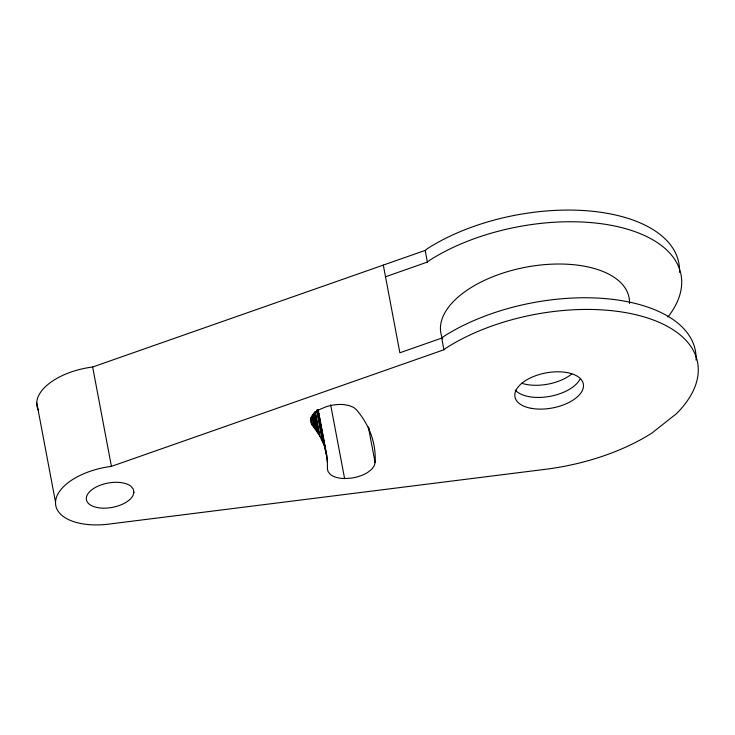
<?xml version="1.0" encoding="UTF-8"?>
<svg xmlns="http://www.w3.org/2000/svg" width="735" height="735" viewBox="0 0 735 735"><rect width="100%" height="100%" fill="white"/><g stroke="black" fill="none" stroke-linecap="round" stroke-linejoin="round"><path stroke-width="1.1" d="M375.107 462.609L375.227 459.421A268.551 137.509 -10.7 0 0 369.595 430.811L367.822 426.934A268.551 137.509 -10.7 0 0 356.613 409.919L353.691 407.438L349.447 405.637L344.164 404.636A24.126 12.357 -10.7 0 0 325.945 406.832L320.46 409.129A24.126 12.357 -10.7 0 0 310.822 418.592L310.611 421.881L312.017 424.876L319.33 435.102L324.245 445.63L327.286 458.98L327.47 469.353L328.168 471.741L330.41 474.479A24.117 12.348 -10.7 0 0 344.596 478.531L350.733 478.182A24.117 12.348 -10.7 0 0 367.73 472.384L371.634 469.307L374.143 465.972L375.107 462.609L368.354 426.888M38.275 409.974A55.318 28.325 -10.7 0 1 92.656 367.013L425.161 250.415L427.476 248.586A151.079 77.359 -10.7 0 1 590.738 211.101A151.079 77.359 -10.7 0 1 679.48 272.382M385.507 276.764L427.366 262.083L429.681 260.254A151.079 77.359 -10.7 0 1 619.43 227.069A151.079 77.359 -10.7 0 1 667.904 317.015M383.302 265.087L399.868 352.772L441.726 338.1L444.041 336.272A151.079 77.359 -10.7 0 1 607.303 298.787A151.079 77.359 -10.7 0 1 696.045 360.067M55.52 502.097A55.318 28.325 -10.7 0 1 111.426 466.376L443.931 349.768L446.246 347.94A151.079 77.359 -10.7 0 1 642.748 316.519A151.079 77.359 -10.7 0 1 676.485 413.658L652.055 432.961A151.079 77.359 -10.7 0 1 545.572 469.288L108.808 524.11A55.318 28.325 -10.7 0 1 55.52 502.097L36.75 402.734M425.161 250.415L427.366 262.083M441.726 338.1L443.931 349.768M368.795 427.761L369.218 429.993M330.667 404.847L344.596 478.531M318.145 409.799L326.827 455.581M318.007 409.854L327.286 458.98M317.924 409.836L325.302 448.91M317.704 411.021L324.245 445.63M326.707 457.942L327.553 462.407M316.877 410.029L322.987 442.406M316.739 410.387L322.647 441.643M315.361 411.747L320.001 436.305M314.902 411.655L319.33 435.102M314.304 412.987L318.099 433.08M313.404 413.217L316.785 431.087M312.641 414.595L315.388 429.111M311.796 416.001L313.909 427.164M310.868 417.434L312.347 425.253M92.656 367.013L111.426 466.376M579.906 379.315A34.793 17.815 -10.7 0 1 548.824 396.542A34.793 17.815 -10.7 0 1 515.235 390.101M442.635 338.78A95.761 49.034 -10.7 0 1 525.892 267.191A95.761 49.034 -10.7 0 1 629.472 303.509M571.793 373.95A34.793 17.815 -10.7 0 1 521.62 383.211M133.926 492.248L132.962 495.611A24.117 12.348 -10.7 0 1 97.727 507.637A24.117 12.348 -10.7 0 1 93.694 488.453A24.117 12.348 -10.7 0 1 131.023 486.359L133.255 489.097L133.926 492.248M531.267 408.329A34.793 17.815 -10.7 0 0 583.489 386.141A34.793 17.815 -10.7 0 0 532.691 376.88A34.793 17.815 -10.7 0 0 531.267 408.329"/></g></svg>
